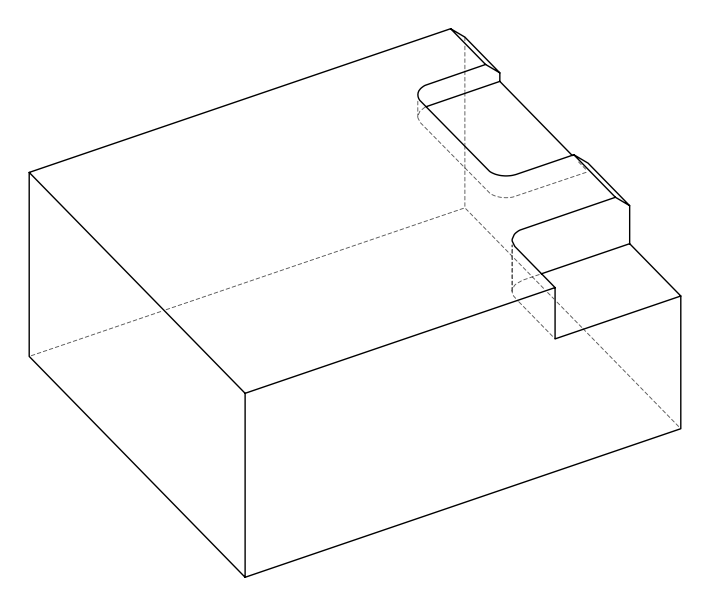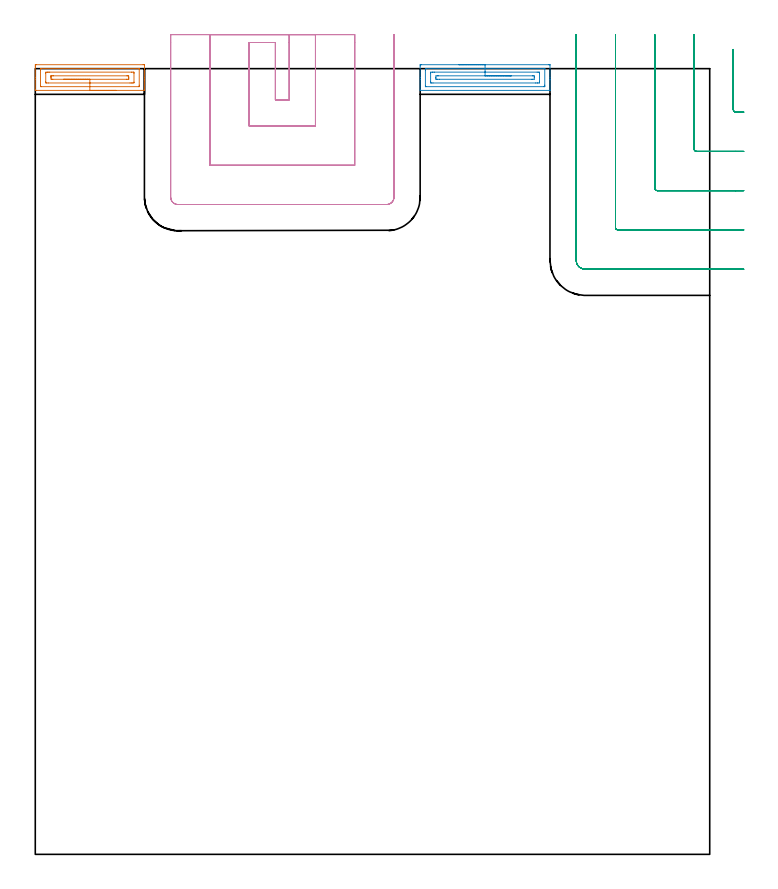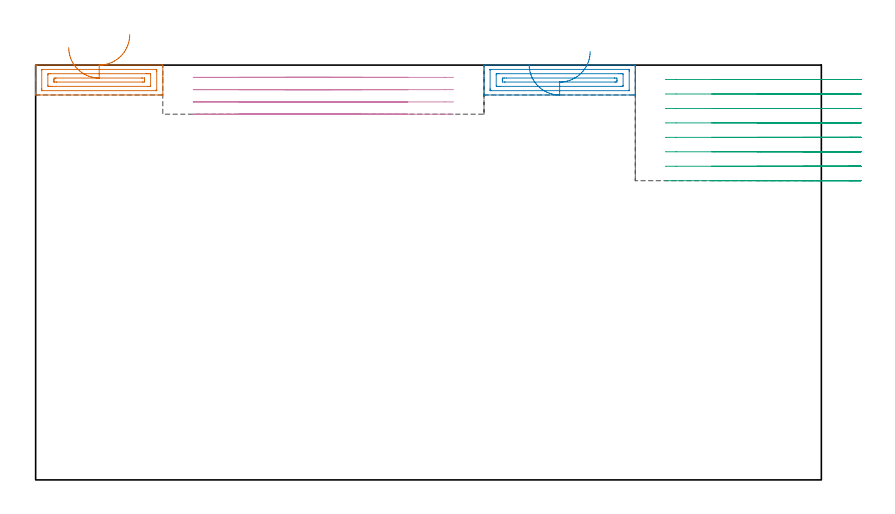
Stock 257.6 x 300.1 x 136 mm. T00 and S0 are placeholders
(PLAN: 4 operations, 1 tool changes, 17.8 min)
(1 AREA_MILL | FG_CHAMFER_SURFACE | UGT0205_001 | 1.54 min | 2281 mm3)
(2 AREA_MILL_1 | FG_CHAMFER_SURFACE_1 | UGT0205_001 | 1.8 min | 2940 mm3)
(3 MILL_CORNER_NOTCH_RECTANGULAR | CORNER_NOTCH_RECTANGULAR | UGT0201_094 | Follow Part, ap 5, ae 75% | 8.35 min | 198481 mm3)
(4 MILL_SLOT | SLOT_PARTIAL_RECTANGULAR | UGT0201_094 | Follow Part, ap 5, ae 75% | 6.11 min | 103252 mm3)
(TOOL UGT0205_001 | Chamfer Mill 20 x 3 x 45 deg. | D20 FL50 Z2)
(TOOL UGT0201_094 | End mill 20 mm | D20 FL38 Z4)
(OP 1 AREA_MILL)
G17 G21 G94 G90
T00 M6
G54
G17 G0 G90 X30.845 Y291.8 S1061 M3
G43 Z146. H0
G94 G1 X30.807 Z145.128 F250.
X30.694 Z144.263
X30.505 Z143.412
X30.242 Z142.58
X29.909 Z141.774
X29.506 Z141.
X29.037 Z140.264
X28.506 Z139.572
X27.917 Z138.929
X27.273 Z138.339
X26.581 Z137.808
X25.845 Z137.34
X25.072 Z136.937
X24.266 Z136.603
X23.434 Z136.341
X22.582 Z136.152
X21.717 Z136.038
X20.845 Z136.
X0.499
X0.06 Y291.802 Z135.998
X0.056
X0.055 Y291.803 Z135.997
X0.01 Y291.836 Z135.962
X0. Y291.923 Z135.875
Y295.929 Z131.869
Y296.7 Z131.093
Y300.733 Z127.063
X0.003 Y301.118 Z126.678
X0.007 Y301.591 Z126.205
X0.024 Y301.593 Z126.203
X0.499 Y301.6 Z126.2
X41.201
X41.609 Y301.594 Z126.202
X41.69 Y301.591 Z126.205
X41.7 Y301.504 Z126.292
Y296.7 Z131.093
Y295.929 Z131.87
Y295.816 Z131.982
X41.699 Y291.92 Z135.878
X41.69 Y291.805 Z135.993
X41.644 Y291.8 Z136.
X20.845
Y293.214 Z134.586
X2.268 Y293.215 Z134.585
X2.219
X2.068 Y293.221 Z134.579
X2.009 Y293.229 Z134.571
X2.005 Y293.263 Z134.537
X2.002 Y293.3 Z134.5
X2. Y293.433 Z134.367
Y299.619 Z128.181
X2.004 Y299.887 Z127.913
X2.01 Y300.066 Z127.734
X2.017 Y300.179 Z127.621
X2.06 Y300.181 Z127.619
X2.268 Y300.185 Z127.615
X39.432
X39.481
X39.632 Y300.179 Z127.621
X39.691 Y300.171 Z127.629
X39.695 Y300.137 Z127.663
X39.698 Y300.1 Z127.7
X39.7 Y299.967 Z127.833
Y293.781 Z134.019
X39.696 Y293.513 Z134.287
X39.69 Y293.335 Z134.465
X39.683 Y293.221 Z134.579
X39.64 Y293.219 Z134.581
X39.432 Y293.215 Z134.585
X20.845 Y293.214 Z134.586
Y294.628 Z133.172
X4.923 Y294.629 Z133.171
X4.34 Y294.631 Z133.169
X4.038 Y294.635 Z133.165
X4.004 Y294.933 Z132.867
X4.001 Y294.97 Z132.83
Y298.467 Z129.333
X4.002 Y298.503 Z129.297
X4.038 Y298.764 Z129.036
X4.62 Y298.77 Z129.03
X4.923 Y298.771 Z129.029
X5.503 Y298.772 Z129.028
X36.777 Y298.771 Z129.029
X37.36 Y298.769 Z129.031
X37.662 Y298.765 Z129.035
X37.696 Y298.467 Z129.333
X37.699 Y298.43 Z129.37
Y294.933 Z132.867
X37.698 Y294.897 Z132.903
X37.662 Y294.636 Z133.164
X37.08 Y294.63 Z133.17
X36.777 Y294.629 Z133.171
X36.197 Y294.628 Z133.172
X20.845
Y296.043 Z131.757
X6.693 Y296.044 Z131.756
X6.464 Y296.045 Z131.755
X6.027 Y296.05 Z131.75
X6.005 Y296.503 Z131.297
X6.002 Y296.7 Z131.1
X6.001 Y297.046 Z130.754
X6.003 Y297.219 Z130.581
X6.006 Y297.305 Z130.495
X6.01 Y297.343 Z130.457
X6.04 Y297.351 Z130.449
X6.693 Y297.356 Z130.444
X6.92 Y297.357 Z130.443
X35.007 Y297.356 Z130.444
X35.236 Y297.355 Z130.445
X35.673 Y297.35 Z130.45
X35.695 Y296.897 Z130.903
X35.698 Y296.7 Z131.1
X35.699 Y296.354 Z131.446
X35.697 Y296.181 Z131.619
X35.693 Y296.095 Z131.705
X35.69 Y296.057 Z131.743
X35.66 Y296.049 Z131.751
X35.007 Y296.044 Z131.756
X34.78 Y296.043 Z131.757
X20.845
X19.974 Z131.795
X19.109 Z131.909
X18.257 Z132.098
X17.425 Z132.36
X16.619 Z132.694
X15.845 Z133.097
X15.11 Z133.566
X14.418 Z134.097
X13.774 Z134.686
X13.185 Z135.329
X12.654 Z136.022
X12.185 Z136.757
X11.782 Z137.531
X11.449 Z138.337
X11.186 Z139.169
X10.997 Z140.021
X10.884 Z140.886
X10.845 Z141.757
G0 Z146.
M5
M2
(OP 2 AREA_MILL_1)
G17 G21 G94 G90
T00 M6
G54
G17 G0 G90 X161.8 Y301.6 S1061 M3
G43 Z146. H0
Z136.2
G94 G1 X161.838 Z135.328 F250.
X161.952 Z134.464
X162.141 Z133.612
X162.403 Z132.78
X162.737 Z131.974
X163.14 Z131.2
X163.608 Z130.464
X164.14 Z129.772
X164.729 Z129.129
X165.372 Z128.54
X166.064 Z128.009
X166.8 Z127.54
X167.574 Z127.137
X168.38 Z126.803
X169.212 Z126.541
X170.063 Z126.352
X170.928 Z126.238
X171.8 Z126.2
X196.112
X196.52 Y301.594 Z126.203
X196.59 Y301.591 Z126.205
X196.6 Y301.514 Z126.282
Y296.7 Z131.093
Y295.908 Z131.89
Y295.816 Z131.982
X196.599 Y291.898 Z135.901
X196.59 Y291.805 Z135.993
X196.554 Y291.8 Z136.
X147.046
X147.01 Y291.805 Z135.993
X147. Y291.9 Z135.898
Y295.908 Z131.89
Y296.697 Z131.097
Y301.118 Z126.678
X147.004 Y301.518 Z126.278
X147.01 Y301.591 Z126.205
X147.084 Y301.598 Z126.198
X147.488 Y301.6 Z126.2
X171.8
Y300.186 Z127.614
X194.393
X194.543 Y300.184 Z127.616
X194.579 Y300.182 Z127.618
X194.59 Y300.179 Z127.621
X194.594 Y300.17 Z127.63
X194.599 Y300.137 Z127.663
X194.6 Y300.104 Z127.696
Y299.978 Z127.822
Y293.793 Z134.007
X194.598 Y293.537 Z134.263
X194.595 Y293.366 Z134.434
X194.59 Y293.232 Z134.568
X194.574 Y293.221 Z134.579
X194.552 Y293.219 Z134.581
X194.344 Y293.215 Z134.585
X194.295 Y293.214 Z134.586
X149.207
X149.057 Y293.216 Z134.584
X149.021 Y293.218 Z134.582
X149.01 Y293.221 Z134.579
X149.006 Y293.23 Z134.57
X149.001 Y293.263 Z134.537
X149. Y293.296 Z134.504
Y293.422 Z134.378
Y299.607 Z128.193
X149.002 Y299.863 Z127.937
X149.005 Y300.034 Z127.766
X149.01 Y300.167 Z127.633
X149.026 Y300.179 Z127.621
X149.048 Y300.181 Z127.619
X149.256 Y300.185 Z127.615
X149.305 Y300.186 Z127.614
X171.8
Y298.772 Z129.028
X191.692 Y298.771 Z129.029
X192.274 Y298.769 Z129.031
X192.576 Y298.765 Z129.035
X192.598 Y298.467 Z129.333
X192.6 Y298.443 Z129.357
X192.599 Y294.909 Z132.891
X192.576 Y294.635 Z133.165
X191.995 Y294.63 Z133.17
X191.692 Y294.629 Z133.171
X191.112 Y294.628 Z133.172
X151.908 Y294.629 Z133.171
X151.326 Y294.631 Z133.169
X151.024 Y294.635 Z133.165
X151.002 Y294.933 Z132.867
X151. Y294.957 Z132.843
X151.001 Y298.491 Z129.309
X151.024 Y298.764 Z129.036
X151.606 Y298.77 Z129.03
X151.908 Y298.771 Z129.029
X152.488 Y298.772
X171.8 Z129.028
Y297.357 Z130.443
X189.923 Y297.356 Z130.444
X190.152 Y297.355 Z130.445
X190.581 Y297.35 Z130.45
X190.595 Y296.913 Z130.887
X190.592 Y296.7 Z131.1
X190.574 Y296.05 Z131.75
X189.923 Y296.045 Z131.755
X189.696 Y296.043 Z131.757
X154.334
X153.677 Y296.044 Z131.756
X153.448 Y296.045 Z131.755
X153.019 Y296.05 Z131.75
X153.005 Y296.487 Z131.313
X153.008 Y296.7 Z131.1
X153.026 Y297.35 Z130.45
X153.677 Y297.355 Z130.445
X153.904 Y297.357 Z130.443
X171.8
X172.672 Z130.481
X173.536 Z130.595
X174.388 Z130.783
X175.22 Z131.046
X176.026 Z131.38
X176.8 Z131.782
X177.536 Z132.251
X178.228 Z132.782
X178.871 Z133.372
X179.46 Z134.015
X179.992 Z134.707
X180.46 Z135.443
X180.863 Z136.216
X181.197 Z137.022
X181.459 Z137.854
X181.648 Z138.706
X181.762 Z139.571
X181.8 Z140.443
G0 Z146.
M5
M2
(OP 3 MILL_CORNER_NOTCH_RECTANGULAR)
G17 G21 G94 G90
T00 M6
G54
G17 G0 G90 X266.6 Y307.459 S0 M3
G43 Z146. H0
Z131.262
G94 G1 Y304.459 F250.
Y284.495 F500.
G3 X267.6 Y283.5 R1.
G1 X270.6 F250.
G0 Z146.
X251.6 Y313.1
Z131.262
G1 Y310.1
Y269.495 F500.
G3 X252.595 Y268.5 R1.
G1 X267.6
X270.6 F250.
G0 Z146.
X236.6 Y313.1
Z131.262
G1 Y310.1
Y254.495 F500.
G3 X237.595 Y253.5 R1.
G1 X267.6
X270.6 F250.
G0 Z146.
X221.6 Y313.1
Z131.262
G1 Y310.1
Y239.496 F500.
G3 X222.596 Y238.5 R1.
G1 X267.6
X270.6 F250.
G0 Z146.
X206.6 Y313.1
Z131.262
G1 Y310.1
Y226.9 F500.
G3 X210. Y223.5 R3.4
G1 X267.6
X270.6 F250.
G0 Z146.
X266.6 Y307.459
Z126.525
G1 Y304.459
Y284.495 F500.
G3 X267.6 Y283.5 R1.
G1 X270.6 F250.
G0 Z146.
X251.6 Y313.1
Z126.525
G1 Y310.1
Y269.495 F500.
G3 X252.595 Y268.5 R1.
G1 X267.6
X270.6 F250.
G0 Z146.
X236.6 Y313.1
Z126.525
G1 Y310.1
Y254.496 F500.
G3 X237.596 Y253.5 R1.
G1 X267.6
X270.6 F250.
G0 Z146.
X221.6 Y313.1
Z126.525
G1 Y310.1
Y239.496 F500.
G3 X222.596 Y238.5 R1.
G1 X267.6
X270.6 F250.
G0 Z146.
X206.6 Y313.1
Z126.525
G1 Y310.1
Y226.9 F500.
G3 X210. Y223.5 R3.4
G1 X267.6
X270.6 F250.
G0 Z146.
X266.6 Y307.459
Z121.787
G1 Y304.459
Y284.495 F500.
G3 X267.6 Y283.5 R1.
G1 X270.6 F250.
G0 Z146.
X251.6 Y313.1
Z121.787
G1 Y310.1
Y269.495 F500.
G3 X252.595 Y268.5 R1.
G1 X267.6
X270.6 F250.
G0 Z146.
X236.6 Y313.1
Z121.787
G1 Y310.1
Y254.495 F500.
G3 X237.595 Y253.5 R1.
G1 X267.6
X270.6 F250.
G0 Z146.
X221.6 Y313.1
Z121.787
G1 Y310.1
Y239.496 F500.
G3 X222.596 Y238.5 R1.
G1 X267.6
X270.6 F250.
G0 Z146.
X206.6 Y313.1
Z121.787
G1 Y310.1
Y226.9 F500.
G3 X210. Y223.5 R3.4
G1 X267.6
X270.6 F250.
G0 Z146.
X266.6 Y307.459
Z117.05
G1 Y304.459
Y284.495 F500.
G3 X267.6 Y283.5 R1.
G1 X270.6 F250.
G0 Z146.
X251.6 Y313.1
Z117.05
G1 Y310.1
Y269.495 F500.
G3 X252.595 Y268.5 R1.
G1 X267.6
X270.6 F250.
G0 Z146.
X236.6 Y313.1
Z117.05
G1 Y310.1
Y254.495 F500.
G3 X237.595 Y253.5 R1.
G1 X267.6
X270.6 F250.
G0 Z146.
X221.6 Y313.1
Z117.05
G1 Y310.1
Y239.496 F500.
G3 X222.596 Y238.5 R1.
G1 X267.6
X270.6 F250.
G0 Z146.
X206.6 Y313.1
Z117.05
G1 Y310.1
Y226.9 F500.
G3 X210. Y223.5 R3.4
G1 X267.6
X270.6 F250.
G0 Z146.
X266.6 Y307.459
Z112.312
G1 Y304.459
Y284.495 F500.
G3 X267.6 Y283.5 R1.
G1 X270.6 F250.
G0 Z146.
X251.6 Y313.1
Z112.312
G1 Y310.1
Y269.495 F500.
G3 X252.595 Y268.5 R1.
G1 X267.6
X270.6 F250.
G0 Z146.
X236.6 Y313.1
Z112.312
G1 Y310.1
Y254.495 F500.
G3 X237.595 Y253.5 R1.
G1 X267.6
X270.6 F250.
G0 Z146.
X221.6 Y313.1
Z112.312
G1 Y310.1
Y239.496 F500.
G3 X222.596 Y238.5 R1.
G1 X267.6
X270.6 F250.
G0 Z146.
X206.6 Y313.1
Z112.312
G1 Y310.1
Y226.9 F500.
G3 X210. Y223.5 R3.4
G1 X267.6
X270.6 F250.
G0 Z146.
X266.6 Y307.459
Z107.575
G1 Y304.459
Y284.495 F500.
G3 X267.6 Y283.5 R1.
G1 X270.6 F250.
G0 Z146.
X251.6 Y313.1
Z107.575
G1 Y310.1
Y269.495 F500.
G3 X252.595 Y268.5 R1.
G1 X267.6
X270.6 F250.
G0 Z146.
X236.6 Y313.1
Z107.575
G1 Y310.1
Y254.495 F500.
G3 X237.595 Y253.5 R1.
G1 X267.6
X270.6 F250.
G0 Z146.
X221.6 Y313.1
Z107.575
G1 Y310.1
Y239.496 F500.
G3 X222.596 Y238.5 R1.
G1 X267.6
X270.6 F250.
G0 Z146.
X206.6 Y313.1
Z107.575
G1 Y310.1
Y226.9 F500.
G3 X210. Y223.5 R3.4
G1 X267.6
X270.6 F250.
G0 Z146.
X266.6 Y307.459
Z102.837
G1 Y304.459
Y284.495 F500.
G3 X267.6 Y283.5 R1.
G1 X270.6 F250.
G0 Z146.
X251.6 Y313.1
Z102.837
G1 Y310.1
Y269.495 F500.
G3 X252.595 Y268.5 R1.
G1 X267.6
X270.6 F250.
G0 Z146.
X236.6 Y313.1
Z102.837
G1 Y310.1
Y254.495 F500.
G3 X237.595 Y253.5 R1.
G1 X267.6
X270.6 F250.
G0 Z146.
X221.6 Y313.1
Z102.837
G1 Y310.1
Y239.496 F500.
G3 X222.596 Y238.5 R1.
G1 X267.6
X270.6 F250.
G0 Z146.
X206.6 Y313.1
Z102.837
G1 Y310.1
Y226.9 F500.
G3 X210. Y223.5 R3.4
G1 X267.6
X270.6 F250.
G0 Z146.
X266.6 Y307.459
Z98.1
G1 Y304.459
Y284.495 F500.
G3 X267.6 Y283.5 R1.
G1 X270.6 F250.
G0 Z146.
X251.6 Y313.1
Z98.1
G1 Y310.1
Y269.495 F500.
G3 X252.595 Y268.5 R1.
G1 X267.6
X270.6 F250.
G0 Z146.
X236.6 Y313.1
Z98.1
G1 Y310.1
Y254.495 F500.
G3 X237.595 Y253.5 R1.
G1 X267.6
X270.6 F250.
G0 Z146.
X221.6 Y313.1
Z98.1
G1 Y310.1
Y239.496 F500.
G3 X222.596 Y238.5 R1.
G1 X267.6
X270.6 F250.
G0 Z146.
X206.6 Y313.1
Z98.1
G1 Y310.1
Y226.9 F500.
G3 X210. Y223.5 R3.4
G1 X267.6
X270.6 F250.
G0 Z146.
M5
M2
(OP 4 MILL_SLOT)
G17 G21 G94 G90
T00 M6
G54
G17 G0 G90 X97. Y313.1 S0 M3
G43 Z146. H0
Z131.975
G94 G1 Y310.1 F250.
Y288.2 F500.
X91.7
Y310.1
X81.7
Y278.2
X107.
Y310.1
Y313.1 F250.
X66.7
Y310.1
Y263.2 F500.
X122.
Y310.1
Y313.1 F250.
X51.7
Y310.1
Y251. F500.
G3 X54.5 Y248.2 R2.8
G1 X134.2
G3 X137. Y251. R2.8
G1 Y310.1
Y313.1 F250.
G0 X97. Z127.95
G1 Y310.1
Y288.2 F500.
X91.7
Y310.1
X81.7
Y278.2
X107.
Y310.1
Y313.1 F250.
X66.7
Y310.1
Y263.2 F500.
X122.
Y310.1
Y313.1 F250.
X51.7
Y310.1
Y251. F500.
G3 X54.5 Y248.2 R2.8
G1 X134.2
G3 X137. Y251. R2.8
G1 Y310.1
Y313.1 F250.
G0 X97. Z123.925
G1 Y310.1
Y288.2 F500.
X91.7
Y310.1
X81.7
Y278.2
X107.
Y310.1
Y313.1 F250.
X66.7
Y310.1
Y263.2 F500.
X122.
Y310.1
Y313.1 F250.
X51.7
Y310.1
Y251. F500.
G3 X54.5 Y248.2 R2.8
G1 X134.2
G3 X137. Y251. R2.8
G1 Y310.1
Y313.1 F250.
G0 X97. Z119.9
G1 Y310.1
Y288.2 F500.
X91.7
Y310.1
X81.7
Y278.2
X107.
Y310.1
Y313.1 F250.
X66.7
Y310.1
Y263.2 F500.
X122.
Y310.1
Y313.1 F250.
X51.7
Y310.1
Y251. F500.
G3 X54.5 Y248.2 R2.8
G1 X134.2
G3 X137. Y251. R2.8
G1 Y310.1
Y313.1 F250.
G0 Z146.
M5
M2
